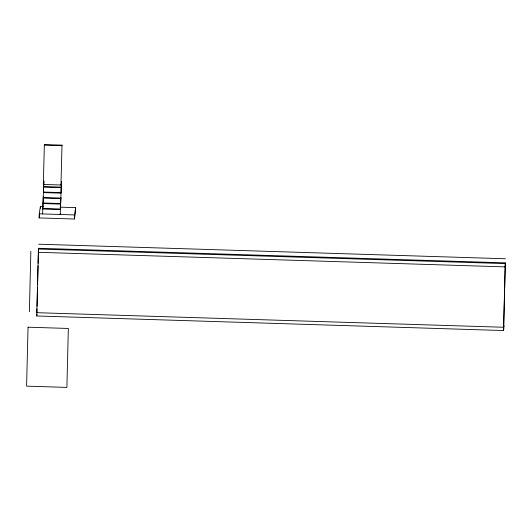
<?xml version="1.0" encoding="UTF-8"?>
<svg xmlns="http://www.w3.org/2000/svg" width="532" height="532" viewBox="0 0 532 532"><rect width="100%" height="100%" fill="white"/><g stroke="black" fill="none" stroke-linecap="round" stroke-linejoin="round"><path stroke-width="0.8" d="M29.373 311.719L30.856 251.33M36.907 312.091L36.808 312.696L503.618 327.266L503.884 325.591L503.804 328.862L503.538 330.545L36.728 315.975L38.49 248.291L505.3 262.855L505.22 266.133L505.101 266.878L38.291 252.308L38.49 248.291M60.069 207.161L75.65 207.646L75.551 211.736L74.394 219.018L39.135 217.921L39.242 213.824L40.392 206.542L43.671 206.649M36.901 312.138L36.981 308.833M37.041 306.346L37.513 287.273M37.592 284.015L38.045 265.767M38.098 263.333L38.39 251.703M40.352 208.185L40.392 206.542M61.067 192.591L43.438 192.039L43.857 181.093L42.6 213.93L42.686 213.372M60.947 185.003L62.005 145.136L44.375 144.591L43.318 184.451L60.947 185.003L61.04 184.444M42.893 207.899L43.311 196.953M43.345 192.597L60.974 193.149L61.486 181.645L60.229 214.482L60.316 213.917M60.941 197.498L60.349 209.568L42.72 209.016L42.806 208.458L60.435 209.01M74.394 219.018L74.5 214.928L75.65 207.646M503.538 330.545L505.3 262.855M503.704 326.708L505.194 266.273M44.375 144.591L44.289 145.15L61.918 145.702L62.005 145.136M39.135 217.921L39.654 214.682M36.728 315.975L36.994 314.292M43.644 186.566L61.273 187.118M43.558 187.124L61.187 187.676M43.225 197.512L60.854 198.064M43.139 198.07L60.768 198.622M43.019 202.985L60.648 203.537M42.926 203.543L60.555 204.095M39.242 213.824L74.5 214.928M38.59 244.195L505.4 258.765M38.371 249.036L505.181 263.606M28.05 327.2L26.6 386.152L66.892 387.409L68.342 328.457L28.05 327.2"/></g></svg>
